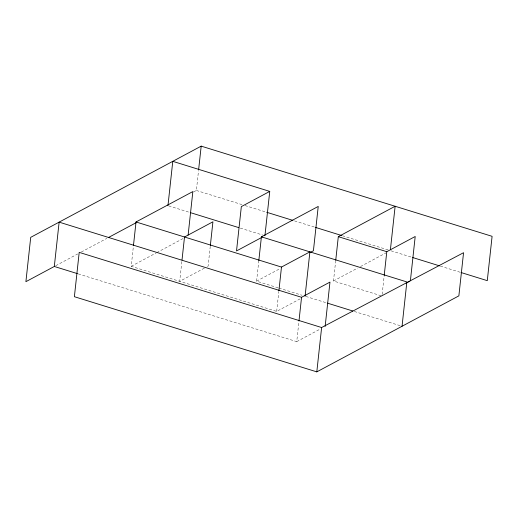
<?xml version="1.0" encoding="UTF-8"?>
<svg xmlns="http://www.w3.org/2000/svg" width="518" height="518" viewBox="0 0 518 518"><rect width="100%" height="100%" fill="white"/><g stroke="black" fill="none" stroke-linecap="round" stroke-linejoin="round"><path stroke-width="0.39" stroke-dasharray="2.59 1.94" d="M300.103 298.86L276.664 311.402L131.209 266.304L133.359 246.51M181.844 261.545L179.694 281.339L205.976 267.275M193.531 191.99L196.374 190.469L198.524 170.681M210.256 246.341L208.106 266.135L206.688 266.893M278.14 287.846L256.591 281.17L258.825 260.586M276.664 311.402L278.813 291.608M78.244 273.892L296.736 341.634L298.886 321.84M381.203 295.791L333.488 280.996L335.638 261.208M382.148 294.444L384.214 275.446M55.73 265.715L77.752 253.93M81.3 252.033L106.876 238.351M131.209 266.304L156.067 253.004M156.779 252.622L183.061 238.565M256.591 281.17L280.031 268.628M333.488 280.996L357.64 268.078M360.483 266.556L386.052 252.875M296.736 341.634L320.176 329.092M196.374 190.469L241.958 204.604M245.053 205.562L265.915 212.03M294.502 220.895L314.588 227.124M342.404 235.748L389.542 250.356M391.084 250.835L411.862 257.278M440.339 266.103L460.347 272.313M168.732 205.911L189.51 212.354M240.3 228.101L262.62 235.017M278.911 288.086L302 295.247M305.847 296.438L326.625 302.881M354.331 311.467L400.511 325.783"/><path stroke-width="0.78" d="M461.117 272.546L487.283 280.659L492.1 236.325L201.191 146.134L30.717 237.341L25.9 281.675L54.312 266.472L59.13 222.138L301.554 297.3L329.966 282.096L325.149 326.431M133.443 245.72L136.027 221.969L192.851 191.569L188.118 235.114M167.961 205.672L172.779 161.338L269.748 191.401L264.931 235.735M182.019 259.958L184.512 237.004L212.924 221.801L210.34 245.551M198.608 169.885L201.191 146.134M258.825 260.586L261.409 236.83L318.233 206.429L313.416 250.764L309.861 252.667M278.904 290.818L281.481 267.068L309.894 251.865L305.076 296.199M298.977 321.05L301.554 297.3M316.809 371.866L321.626 327.531L463.558 252.706L458.87 295.862L316.809 371.866L74.385 296.704L79.202 252.37L321.626 327.531M335.722 260.412L338.306 236.661L395.13 206.261L390.397 249.805M384.214 275.446L386.791 251.696L415.203 236.493L410.385 280.827M402.046 326.262L406.863 281.928L261.409 236.83M108.294 237.594L135.994 222.772M269.748 191.401L241.336 206.598L236.519 250.932L262.089 237.257M406.125 283.106L409.673 281.209M266.686 212.27L292.955 220.415M315.365 227.363L341.634 235.509M412.632 257.517L439.568 265.87M338.306 236.661L386.791 251.696M190.281 212.594L238.766 227.622M136.027 221.969L281.481 267.068M327.395 303.121L352.79 310.994M54.312 266.472L77.473 273.653"/></g></svg>
